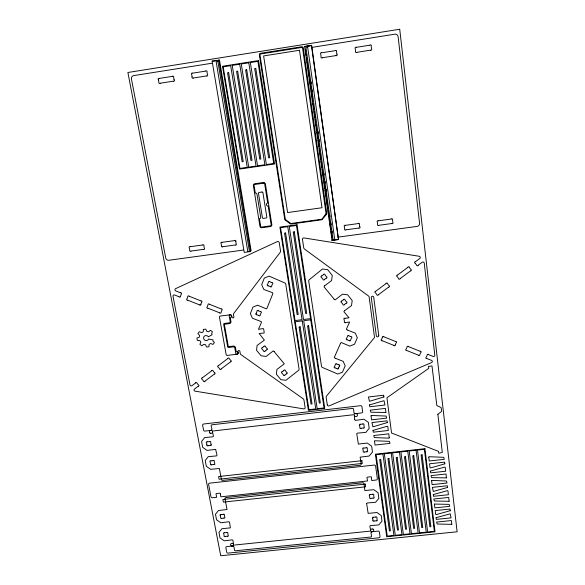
<?xml version="1.0" encoding="UTF-8"?>
<svg xmlns="http://www.w3.org/2000/svg" width="585" height="585" viewBox="0 0 585 585"><rect width="100%" height="100%" fill="white"/><g stroke="black" fill="none" stroke-linecap="round" stroke-linejoin="round"><path stroke-width="0.88" d="M338.496 239.565L311.673 45.52L304.639 46.39L332.061 240.442L338.496 239.565L311.425 45.308M370.612 530.193L370.641 529.988A1.543 1.389 3.5 0 1 373.128 529.22L373.296 529.359M332.061 240.442L332.192 239.638M200.86 304.215L201.569 302.328M256.223 313.304L256.969 311.41A0.804 0.775 23.2 0 1 258.321 310.679M340.485 343.461L334.32 357.369L335.088 358.269M338.525 368.045L339.307 366.217M382.407 337.428L381.581 339.307A0.804 0.768 -3.4 0 0 382.02 340.755M395.277 344.762L396.118 342.89A0.812 0.768 -5.6 0 0 395.687 341.443M250.548 251.543L251.097 250.687L219.521 60.16L212.128 61.081L244.237 252.398L250.548 251.543L218.775 60.028M321.794 275.93L323.403 274.709M324.551 279.389L326.152 278.167M195.427 383.065L191.946 385.698A1.228 1.141 24.8 0 1 189.971 384.923L173.006 296.288A1.265 1.192 35.5 0 1 174.637 295.001L179.061 296.749M202.286 377.873L211.565 370.853M218.417 365.669L227.784 358.576M324.726 285.743L331.622 280.529L332.265 275.433L327.688 269.663L322.459 269.012L309.326 279.674A1.696 1.653 13.5 0 0 308.741 281.18L321.501 366.254A1.66 1.572 7.9 0 0 322.481 367.49L337.735 374.042L342.444 372.206L345.179 365.866L343.198 361.362L335.271 358.225M198.176 386.283L194.439 389.105A1.221 1.133 24.1 0 0 195.083 391.153L303.652 408.871A1.294 1.214 10.3 0 0 305.121 407.526L303.951 400.067A2.047 1.923 10.7 0 0 303.132 398.78L240.947 354.59A1.653 1.565 21.5 0 1 240.267 353.537L239.894 351.402A0.995 0.943 22.1 0 0 238.76 350.583A0.995 0.943 22.1 0 0 237.949 351.643L238.205 353.34L237.539 354.13L227.324 355.417A1.031 0.973 23.4 0 1 226.146 354.568L219.463 317.18A1.046 0.995 28.1 0 1 220.311 316.046L230.636 314.73L231.558 315.337L231.901 317.055A1.009 0.958 26.4 0 0 233.049 317.889A1.009 0.958 26.4 0 0 233.868 316.799L233.488 314.613A1.675 1.601 26.4 0 1 233.773 313.414L280.12 252.42A2.15 2.099 29.7 0 0 280.515 250.848L279.228 242.643A1.367 1.338 32.4 0 0 277.297 241.605L175.588 288.668A1.272 1.199 36.3 0 0 175.756 290.913L180.502 292.8M205.035 381.106L214.307 374.1M221.159 368.93L230.534 361.852M262.387 347.68L263.923 346.532M265.122 350.985L266.658 349.837M341.794 301.041L343.402 299.834M344.514 304.449L346.123 303.249M344.631 310.679L351.519 305.545L352.192 300.529L347.673 294.833L342.474 294.175L335.227 299.856L334.145 299.344M375.745 291.25L385.939 283.666M397.471 275.089L407.803 267.411M415.518 261.663L419.737 258.533A1.309 1.265 -22.1 0 0 419.204 256.267L304.032 237.949A1.367 1.345 23.9 0 0 302.482 239.462M378.451 294.686L388.645 287.125M400.184 278.57L410.509 270.906M418.224 265.173L422.173 262.248A1.309 1.265 -21.3 0 1 424.235 263.082L434.809 355.161A1.265 1.199 -9.8 0 1 433.039 356.419L428.673 354.678M282.226 371.687L283.762 370.554M284.924 374.956L286.46 373.822M324.536 285.743L324.046 286.847L334.137 299.154M344.441 310.679L343.907 311.717L349.033 317.809L345.143 318.306M237.356 354.166L238.197 353.062M311.549 47.451L394.897 34.171A3.079 2.918 -72.3 0 1 398.129 36.753L419.562 223.302A2.808 2.728 -31.1 0 1 417.142 226.395L337.991 237.144M311.469 45.352L304.924 46.595M213.737 61.074L215.39 60.818M217.042 60.555L219.521 60.16M305.772 46.464L311.673 45.52M211.843 63.26L133.614 75.619A2.969 2.764 66.9 0 0 131.457 78.953L165.738 258.014A2.72 2.581 41.6 0 0 168.816 260.274L243.236 250.073M159.412 78.405L172.239 76.379M192.677 73.154L205.606 71.114M321.838 52.774L335.154 50.676M356.382 47.319L369.8 45.206M160.297 83.209L173.101 81.198M193.518 77.988L206.425 75.955M322.518 57.703L335.812 55.612M357.011 52.284L370.415 50.171M190.293 246.695L202.556 245.005M222.095 242.314L234.446 240.618M345.435 225.335L358.144 223.587M378.393 220.801L391.197 219.039M191.098 251.053L203.339 249.378M222.856 246.695L235.192 245.005M346.049 229.803L358.737 228.062M378.963 225.291L391.753 223.536M332.083 240.296L338.518 239.426M345.735 322.525L349.625 322.035L346.386 329.121L347.161 330.035M213.298 430.969L353.186 414.758M207.426 441.843L209.401 441.624M360.587 424.286L362.634 424.052M208.158 445.711L210.132 445.485M361.15 428.242L363.19 428.008M211.031 460.885L212.998 460.666M211.755 464.709L213.715 464.49M363.928 448.095L365.961 447.869M364.477 451.993L366.51 451.766M370.451 494.522L372.455 494.31M370.985 498.303L372.989 498.091M221.203 514.588L223.134 514.383M221.898 518.281L223.828 518.076M224.647 532.767L226.563 532.569M373.654 517.279L375.643 517.074M225.335 536.416L227.258 536.218M374.173 521.008L376.162 520.804M234.607 545.023L369.757 531.173M230.446 314.737L231.645 315.608M232.091 546.017L231.872 545.995A1.514 1.345 14.6 0 1 230.834 543.823A1.514 1.345 14.6 0 1 233.393 544.072M212.128 61.081L212.911 61.206M336.843 364.082L338.686 364.813M335.205 367.899L337.048 368.623M347.344 329.991L355.336 333.165L357.325 337.757L354.532 344.221L349.764 346.101L341.326 342.539L340.433 343.285M348.931 335.907L350.788 336.646M347.263 339.797L349.121 340.536M258.431 310.81L260.303 311.556M256.881 314.745L258.753 315.483M189.196 296.244L200.882 300.88M209.459 304.28L221.123 308.909M187.741 300.193L199.412 304.814M207.982 308.215L219.631 312.829M269.868 281.794L271.754 282.548M268.288 285.802L270.175 286.555M383.914 336.836L395.511 341.457M408.527 346.642L420.089 351.249M382.195 340.733L393.771 345.347M406.772 350.525L418.319 355.124M426.896 358.546L431.576 360.411A1.265 1.192 -9 0 1 431.562 362.598L329.136 405.88A1.302 1.221 7 0 1 327.3 404.922M210.212 433.185L209.839 432.915M372.938 529.096L373.128 529.213A1.543 1.389 3.5 0 1 372.813 531.568L372.601 531.641A1.784 1.601 3.5 0 0 371.065 533.41L371.68 536.416L371.124 536.979L235.236 550.807L234.468 550.383L234.095 547.406A1.755 1.558 14.5 0 0 232.091 546.01M214.446 372.616L213.123 371.058A0.79 0.739 23.7 0 0 211.624 370.707M409.456 267.616L410.758 269.297A0.834 0.804 -18 0 1 410.692 270.877M415.27 263.279L416.571 264.968A0.834 0.804 -20.1 0 0 418.151 265.334M206.907 444.834L206.556 442.977A0.768 0.702 19.9 0 1 207.273 441.792M220.34 515.656L220.677 517.433A0.746 0.673 16 0 0 221.773 518.361M211.01 444.359L210.658 442.501A0.768 0.702 19.6 0 0 209.525 441.529M158.462 79.838L158.886 82.149A0.892 0.841 68.5 0 0 160.158 83.326M174.059 79.757L173.65 77.447A0.899 0.841 70.3 0 0 172.378 76.262M192.114 76.92L191.704 74.602A0.899 0.848 72.6 0 1 192.509 73.088M235.777 241.598L236.135 243.711A0.826 0.797 39.3 0 1 235.353 245.071M302.496 239.587L303.717 247.696A2.15 2.113 20.4 0 0 304.573 249.1L368.506 295.995A1.704 1.645 -4 0 1 369.164 297.1L374.437 336.836A1.682 1.609 -1.9 0 1 374.086 338.035L326.576 396.001A2.055 1.93 7.1 0 0 326.181 397.442L327.264 404.703M305.304 49.301L305.692 52.007M305.948 53.813L306.196 55.619M306.452 57.418L306.832 60.123M307.088 61.93L307.981 68.248M308.236 70.046L309.129 76.364M309.385 78.171L310.913 88.993M311.169 90.799L312.061 97.11M312.317 98.916L312.697 101.622M312.953 103.428L313.209 105.227M313.458 107.033L313.845 109.739M314.101 111.545L314.993 117.856M315.242 119.662L315.629 122.367M315.885 124.174L316.134 125.98M316.39 127.779L316.77 130.492M317.026 132.29L317.918 138.608M318.174 140.407L319.066 146.725M319.322 148.531L319.702 151.237M319.958 153.043L320.851 159.354M321.106 161.16L321.487 163.866M321.743 165.672L321.999 167.471M322.255 169.277L322.635 171.983M322.891 173.789L323.783 180.1M324.039 181.906L324.931 188.224M325.18 190.023L326.072 196.341M326.328 198.147L327.351 205.357M327.6 207.163L327.856 208.969M328.112 210.775L328.492 213.481M328.748 215.28L329.004 217.086M329.26 218.892L329.64 221.598M329.896 223.404L330.788 229.715M331.044 231.521L331.936 237.832M359.629 425.441L359.899 427.342A0.782 0.724 3.1 0 0 361.011 428.337M369.515 495.619L369.771 497.44A0.768 0.695 3.2 0 0 370.853 498.391M372.718 518.361L372.967 520.153M311.037 81.827L311.293 83.633M312.185 89.966L312.441 91.772M318.043 131.552L318.298 133.358M319.191 139.691L319.447 141.497M323.907 173.138L324.163 174.952M325.055 181.277L325.311 183.083M326.203 189.416L326.452 191.222M329.764 214.732L330.02 216.538M330.913 222.863L331.168 224.677M332.061 231.002L332.317 232.808M336.872 54.142L336.558 51.765A0.914 0.87 -82.2 0 0 335.307 50.551M359.76 226.739L359.468 224.589A0.834 0.826 -20 0 0 358.283 223.477M354.43 415.789A1.601 1.492 3.5 0 0 356.996 416.198L357.281 415.847A1.601 1.492 3.5 0 0 356.148 413.653L355.914 413.624A1.85 1.733 3.5 0 1 353.845 412.118L353.581 408.893L352.843 408.359L211.609 424.834L211.083 425.507L211.858 428.622A1.821 1.675 20.3 0 1 210.41 430.516L210.198 430.582A1.572 1.448 20.1 0 0 210.022 433.061A1.572 1.448 20.1 0 0 212.472 432.227M225.21 536.503A0.746 0.665 15.3 0 1 224.106 535.575L223.784 533.827A0.746 0.665 15.4 0 1 224.494 532.716M226.688 532.489A0.746 0.665 15.2 0 1 227.792 533.418L228.113 535.165A0.746 0.665 15.1 0 1 227.404 536.277M220.333 515.67A0.753 0.673 16.1 0 1 221.05 514.529M223.258 514.295A0.753 0.673 15.9 0 1 224.369 515.239L224.691 517.008A0.746 0.673 15.8 0 1 223.982 518.127M211.631 464.797A0.76 0.695 18.6 0 1 210.498 463.825L210.161 461.996A0.76 0.695 18.8 0 1 210.878 460.826M213.123 460.578A0.76 0.695 18.5 0 1 214.256 461.55L214.593 463.378A0.76 0.695 18.3 0 1 213.869 464.541M208.033 445.799A0.768 0.702 19.7 0 1 206.893 444.827M211.017 444.351A0.768 0.702 19.5 0 1 210.286 445.543M374.042 521.096A0.76 0.687 3.3 0 1 372.959 520.145M372.703 518.368A0.76 0.687 3.3 0 1 373.501 517.22M375.775 516.986A0.76 0.687 3 0 1 376.857 517.937L377.098 519.721A0.76 0.687 3 0 1 376.316 520.855M369.501 495.627A0.768 0.695 3.2 0 1 370.298 494.464M372.586 494.223A0.768 0.695 3 0 1 373.683 495.181L373.932 496.994A0.768 0.695 3 0 1 373.142 498.149M359.621 425.449A0.782 0.731 3.1 0 1 360.433 424.227M362.773 423.957A0.782 0.731 2.7 0 1 363.892 424.959L364.148 426.853A0.782 0.724 2.8 0 1 363.343 428.066M363.775 448.037A0.775 0.717 3.2 0 0 362.971 449.243L363.241 451.108A0.775 0.717 3.2 0 0 364.345 452.088M366.093 447.781A0.775 0.717 2.8 0 1 367.212 448.768L367.46 450.633A0.775 0.717 2.8 0 1 366.663 451.825M204.977 381.259A0.782 0.731 23.8 0 1 203.463 380.908L202.154 379.351A0.782 0.731 24.2 0 1 202.125 377.903M214.446 372.608A0.79 0.739 23.3 0 1 214.476 374.078M201.057 300.858A0.804 0.768 32.4 0 1 201.576 302.335M200.874 304.215A0.804 0.768 32.1 0 1 199.529 304.946M187.573 300.207A0.804 0.768 34 0 1 187.046 298.73L187.756 296.844A0.812 0.768 34.3 0 1 189.087 296.112M221.298 308.887A0.804 0.768 28.9 0 1 221.803 310.357L221.079 312.229A0.804 0.768 28.7 0 1 219.741 312.96M207.814 308.229A0.804 0.768 30.9 0 1 207.295 306.759L208.011 304.88A0.804 0.768 31.1 0 1 209.35 304.149M221.101 369.077A0.79 0.739 23 0 1 219.58 368.726L218.278 367.161A0.79 0.739 23.4 0 1 218.249 365.691M227.85 358.43A0.79 0.746 22.8 0 1 229.371 358.78L230.68 360.353A0.79 0.746 22.4 0 1 230.702 361.83M386.012 283.506A0.819 0.797 -10.6 0 1 387.592 283.871L388.879 285.531A0.819 0.797 -10.6 0 1 388.82 287.096M378.378 294.84A0.819 0.79 -6.8 0 1 376.806 294.482L375.519 292.829A0.819 0.79 -6.7 0 1 375.563 291.272M407.877 267.25A0.834 0.804 -18.2 0 1 409.471 267.616M400.111 278.731A0.826 0.797 -14.2 0 1 398.524 278.365L397.237 276.69A0.826 0.804 -14.3 0 1 397.295 275.118M406.597 350.539A0.804 0.768 -6.6 0 1 406.166 349.084L407.014 347.234A0.812 0.768 -7 0 1 408.418 346.51M420.264 351.234A0.812 0.768 -8.4 0 1 420.688 352.689L419.833 354.539A0.812 0.768 -8 0 1 418.429 355.256M382.4 337.435A0.804 0.775 -3.8 0 1 383.811 336.704M395.292 344.755A0.804 0.768 -5.1 0 1 393.88 345.479M158.455 79.852A0.892 0.841 68.8 0 1 159.237 78.339M174.074 79.75A0.892 0.841 69.9 0 1 173.277 81.264M193.379 78.105A0.899 0.848 72.2 0 1 192.099 76.913M205.744 70.997A0.899 0.848 74.4 0 1 207.024 72.196L207.404 74.514A0.899 0.848 74.1 0 1 206.6 76.028M190.966 251.155A0.826 0.79 41.6 0 1 189.745 250.066L189.372 247.981A0.826 0.79 42.2 0 1 190.132 246.629M202.688 244.903A0.826 0.79 41.8 0 1 203.902 245.992L204.267 248.084A0.826 0.79 41.1 0 1 203.507 249.437M222.717 246.804A0.826 0.797 40.2 0 1 221.51 245.707L221.152 243.609A0.826 0.797 40.9 0 1 221.927 242.256M234.578 240.508A0.826 0.797 40.1 0 1 235.792 241.612M345.903 229.912A0.834 0.819 -8.6 0 1 344.704 228.793L344.426 226.658A0.834 0.826 -9.9 0 1 345.267 225.269M359.768 226.731A0.834 0.826 -18.2 0 1 358.905 228.128M378.817 225.393A0.841 0.826 -25.8 0 1 377.625 224.274L377.362 222.132A0.841 0.826 -27.3 0 1 378.224 220.735M391.343 218.929A0.841 0.826 -30.3 0 1 392.535 220.055L392.791 222.205A0.841 0.826 -29 0 1 391.913 223.602M322.364 57.827A0.907 0.87 -85 0 1 321.099 56.606L320.785 54.251A0.914 0.87 -85 0 1 321.662 52.701M336.88 54.127A0.914 0.87 -82.1 0 1 335.987 55.685M356.857 52.401A0.914 0.877 -78.3 0 1 355.6 51.18L355.307 48.811A0.921 0.877 -78.5 0 1 356.207 47.253M369.954 45.082A0.921 0.877 -75.9 0 1 371.219 46.31L371.497 48.687A0.921 0.877 -75.7 0 1 370.59 50.244M323.468 274.548A0.819 0.797 8.8 0 1 325.041 274.913L326.357 276.573A0.819 0.797 7.9 0 1 326.328 278.138M324.478 279.542A0.819 0.797 8.8 0 1 322.905 279.177L321.596 277.524A0.819 0.797 9.7 0 1 321.618 275.959M343.475 299.681A0.812 0.79 2.5 0 1 345.04 300.046L346.335 301.684A0.812 0.79 2.1 0 1 346.298 303.227M344.448 304.602A0.812 0.782 2.9 0 1 342.883 304.244L341.589 302.606A0.812 0.79 3.3 0 1 341.625 301.063M347.088 339.812A0.804 0.768 3.2 0 1 346.634 338.357L347.439 336.499A0.804 0.768 2.9 0 1 348.821 335.775M350.963 336.624A0.804 0.768 2.4 0 1 351.417 338.086L350.605 339.943A0.804 0.768 2.7 0 1 349.223 340.66M335.037 367.914A0.797 0.753 5.9 0 1 334.583 366.481L335.373 364.66A0.797 0.753 5.7 0 1 336.741 363.95M338.861 364.791A0.797 0.753 5.2 0 1 339.315 366.232M338.532 368.045A0.797 0.753 5.5 0 1 337.157 368.755M271.93 282.526A0.812 0.79 24.2 0 1 272.427 284.025L271.659 285.941A0.812 0.782 24 0 1 270.285 286.687M268.113 285.824A0.812 0.782 24.8 0 1 267.616 284.325L268.383 282.409A0.812 0.79 25 0 1 269.758 281.663M260.471 311.534A0.804 0.775 22.5 0 1 260.969 313.012L260.215 314.884A0.804 0.768 22.4 0 1 258.863 315.615M256.713 314.759A0.804 0.768 23 0 1 256.215 313.289M265.056 351.139A0.797 0.753 18.4 0 1 263.528 350.781L262.226 349.194A0.797 0.753 18.9 0 1 262.219 347.709M263.989 346.378A0.797 0.753 18.6 0 1 265.524 346.737L266.818 348.324A0.797 0.753 18.1 0 1 266.826 349.808M284.866 375.102A0.79 0.746 14 0 1 283.337 374.751L282.058 373.179A0.79 0.746 14.4 0 1 282.058 371.709M283.827 370.407A0.79 0.746 14.1 0 1 285.356 370.758L286.635 372.323A0.79 0.746 13.7 0 1 286.628 373.793M415.27 263.294A0.834 0.804 -20.4 0 1 415.343 261.692M428.564 354.547A0.812 0.768 -9.1 0 0 427.145 355.27L426.304 357.121A0.812 0.76 -8.7 0 0 426.721 358.561M344.974 318.24A0.804 0.775 3.1 0 0 344.148 319.556L344.441 321.575A0.804 0.775 3.1 0 0 345.596 322.627M231.718 316.002A1.016 0.965 26.8 0 1 231.638 316.573L231.382 316.902A1.126 1.075 26.9 0 1 230.826 317.143L230.271 317.714L230.936 321.596A1.879 1.792 26.4 0 1 229.415 323.622L224.845 324.222L224.45 324.872L228.252 346.232L228.823 346.642L233.364 346.079A1.865 1.762 23.1 0 1 235.499 347.622L236.179 351.424L236.903 351.826A1.111 1.053 22.2 0 1 237.51 351.914L237.861 352.163A1.002 0.951 22.2 0 1 238.132 352.675M236.954 354.217A1.031 0.98 22.2 0 1 235.77 353.369L234.775 347.709A1.038 0.98 23.1 0 0 233.59 346.854L228.618 347.483A0.826 0.782 23.9 0 1 227.667 346.795L223.682 324.361A0.834 0.79 26.7 0 1 224.355 323.461L229.364 322.818A1.046 0.995 26.4 0 0 230.205 321.692L229.196 315.922A1.046 0.995 27 0 1 230.037 314.788M180.677 292.778A0.812 0.768 35.4 0 1 181.204 294.262L180.502 296.149A0.812 0.768 35.1 0 1 179.171 296.88M195.485 382.919A0.782 0.731 24.5 0 1 196.999 383.27L198.3 384.813A0.782 0.731 24.1 0 1 198.337 386.268M383.892 396.966L369.449 401.317L368.455 396.988L383.658 395.204L383.892 396.966M387.27 422.575L372.938 426.831L371.958 422.567L387.043 420.834L387.27 422.575M326.072 213.664L321.874 219.221L290.84 223.514L285.326 219.404L259.945 54.785L260.376 54.01L301.801 47.451L302.547 47.926L326.072 213.664M354.715 419.694L355.505 420.381L364.002 419.211L368.36 422.37L369.186 428.359L365.83 432.381L357.318 433.156L356.733 433.639L358.371 444.081L367.321 443.072L371.65 446.194L372.462 452.095L369.128 456.044L360.141 457.148L361.208 464.029A1.207 1.111 3.8 0 1 360.163 465.265L222.724 480.38A1.185 1.075 17.1 0 1 221.364 479.429L219.404 468.475L210.673 469.346L206.322 466.303L205.225 460.534L208.26 456.644L216.479 455.905L217.042 455.313L215.631 449.368L207.083 450.421L202.702 447.349L201.584 441.514L204.64 437.565L212.903 436.805L213.452 436.33L212.165 430.26L204.999 431.094A1.28 1.177 20.7 0 1 203.536 430.055L202.637 425.332A1.28 1.177 21.1 0 1 203.66 424.008L360.477 405.69A1.302 1.221 2.7 0 1 361.939 406.75L362.612 411.591A1.302 1.214 2.7 0 1 361.486 412.952L354.071 413.807L354.715 419.694M371.044 415.869L371.585 419.854L386.685 418.114L386.107 416.052L371.482 415.474L371.044 415.869M374.502 441.148L375.036 445.068L390.019 443.386L389.413 441.346L374.941 440.761L374.51 441.127M366.627 503.546L368.17 513.381L376.981 512.511L381.215 515.517L381.99 521.162L378.714 524.928L370.378 525.608L369.852 526.105L370.897 531.86L377.99 531.092A1.258 1.126 3.1 0 1 379.394 532.079L380.016 536.555A1.25 1.119 3.1 0 1 378.926 537.79L228.121 553.11A1.228 1.09 14.7 0 1 226.709 552.145L225.883 547.772A1.228 1.09 14.9 0 1 226.878 546.558L233.759 545.893L232.91 540.211L232.201 539.845L224.26 540.84L220.018 537.915L218.958 532.401L221.949 528.708L230.38 527.867L229.547 522.171L228.815 521.747L220.823 522.763L216.552 519.809L215.485 514.237L218.49 510.493L227.046 509.528L224.984 498.749A1.177 1.068 16.2 0 1 225.934 497.557L362.656 482.786A1.199 1.097 3.8 0 1 364.009 483.751L364.879 490.537L373.808 489.682L378.071 492.724L378.861 498.449L375.563 502.281L367.226 502.976L366.627 503.546M385.924 412.381L385.398 408.396L370.254 410.158L370.883 412.235L385.917 412.447M389.274 437.748L388.857 438.165L374.349 437.573L373.727 435.525L388.762 433.829L389.274 437.77M430.465 471.13L430.662 472.855L445.675 471.232L445.229 467.378L444.695 467.079L430.472 471.064M433.288 494.603L433.485 496.299L448.388 494.727L447.956 490.954L447.423 490.632L433.295 494.566M436.074 517.725L436.271 519.4L451.064 517.871L450.209 513.827L436.081 517.688M444.819 463.839L430.589 467.934L430.041 467.656L429.573 463.781L444.622 462.135L444.819 463.839M274.16 351.636L284.288 363.819L276.924 369.457L276.383 374.239L280.873 379.65L285.897 380.301L298.496 370.407A1.653 1.565 12.1 0 0 299.067 368.989L285.758 284.208A1.696 1.645 21 0 0 284.749 282.921L269.063 276.113L264.303 278.087L261.692 284.763L263.813 289.451L272.486 292.683L272.873 293.546L266.804 308.646L266.102 308.77L257.627 305.187L252.932 307.118L250.365 313.655L252.486 318.262L261.312 321.626L261.466 322.306L258.46 329.318L262.387 328.704A0.826 0.79 20.3 0 1 263.659 329.062L264.223 332.441A0.819 0.782 20 0 1 263.118 333.092L259.148 333.487L264.383 340.126L257.078 345.472L256.566 350.313L261.107 355.797L266.16 356.448L273.041 351.051L273.743 351L274.16 351.658M447.547 487.444L433.302 491.466L432.41 487.356L447.357 485.762L447.547 487.473M450.238 510.698L436.117 514.632L435.671 514.347L435.211 510.588L450.048 509.045L450.238 510.698M428.776 457.104L429.236 461.002L444.3 459.349L443.73 457.324L429.244 456.717L428.776 457.082M431.628 480.782L432.081 484.621L447.035 483.02L446.472 481.024L432.066 480.402L431.628 480.76M434.436 504.109L434.882 507.89L449.733 506.339L449.17 504.372L434.443 504.065M446.435 477.828L445.997 473.996L430.999 475.612L431.576 477.616L446.428 477.894M449.141 501.228L448.702 497.447L433.814 499.012L434.384 500.987L449.134 501.294M203.346 329.384L203.266 331.717L201.701 332.733L199.353 331.702L197.905 333.574L199.602 335.402L199.295 337.165L196.926 338.02L197.299 340.36L199.799 340.587L200.86 342.108L199.902 344.353L201.898 345.837L203.675 344.324L205.562 344.755L206.534 347.007L208.969 346.751L209.05 344.492L210.717 343.483L212.947 344.455L214.41 342.598L212.852 340.916L213.094 339.907L208.626 339.037A2.625 2.479 27.4 0 1 204.911 340.214A2.625 2.479 27.4 0 1 204.128 336.426A2.625 2.479 27.4 0 1 208.084 336.477L208.377 336.792L212.128 334.7L211.573 333.889L212.457 331.797L210.454 330.298L208.743 331.761L206.746 331.337L205.818 329.15L203.346 329.384M451.803 524.277L451.379 520.555L436.593 522.069L437.156 524.021L451.803 524.343M369.559 404.937L369.793 406.765L384.952 404.995L384.001 400.674L369.559 404.9M373.04 430.392L373.274 432.183L388.316 430.48L387.797 426.538L387.328 426.224L373.04 430.392M437.88 414.268L442.297 452.505L438.779 453.265L438.501 451.371L391.548 433.002L386.926 397.778L428.768 368.323L428.447 366.393L431.986 365.925L436.856 405.573L440.505 407.262A1.25 1.155 -6.7 0 1 441.236 408.191L441.536 410.809A1.243 1.155 -6.6 0 1 441.031 411.869L437.88 414.268M220.399 494.157L220.794 496.826L367.548 480.958L367.073 478.274A0.797 0.724 3.2 0 1 367.417 477.141L370.81 476.775A0.812 0.739 2.9 0 1 371.036 476.834A0.79 0.724 2.9 0 1 371.46 477.777L371.731 480.512L376.287 480.007A1.28 1.17 2.4 0 0 377.347 478.72L375.614 466.099A1.28 1.177 2.3 0 0 374.217 465.068L209.613 483.159A1.258 1.133 17.9 0 0 208.611 484.431L210.966 496.738A1.25 1.126 17.3 0 0 212.399 497.74L216.75 497.265L216.157 494.639A0.775 0.702 17.1 0 1 216.435 493.535L219.711 493.177A0.797 0.717 16.8 0 1 220.406 494.179M326.488 214.359L321.94 219.748L291.125 224.018A1.294 1.28 37.6 0 1 290.167 223.77L285.239 220.099A1.302 1.28 41 0 1 284.727 219.251L259.374 54.924A1.419 1.353 83.8 0 1 260.493 53.308L301.75 46.763A1.448 1.382 -88.6 0 1 303.301 47.977L326.737 213.393A1.302 1.294 16.2 0 1 326.488 214.359M217.839 61.249L216.128 61.535L247.806 251.557L249.437 251.331L217.839 61.249M399.723 29.25L127.888 72.489L220.713 555.75L457.112 531.787L399.723 29.25M299.498 50.266L263.623 55.926L287.608 212.552L321.991 207.741L299.498 50.266M258.541 60.577L222.534 66.266L239.514 169.08L274.548 163.975L258.541 60.577M230.673 65.652L223.177 66.836L239.938 168.414L247.236 167.347L230.673 65.652M239.726 64.226L232.216 65.41L248.735 167.127L256.04 166.06L239.726 64.226M248.793 62.792L241.269 63.977L257.546 165.84L264.873 164.773L248.793 62.792M257.883 61.359L250.343 62.544L266.38 164.553L273.714 163.486L257.883 61.359M228.655 72.635L227.558 72.803L242.153 161.76L243.228 161.606L228.655 72.635M237.678 71.216L236.581 71.385L250.958 160.473L252.033 160.312L237.678 71.216M246.716 69.79L245.62 69.966L259.784 159.178L260.866 159.018L246.716 69.79M255.777 68.372L254.672 68.54L268.632 157.877L269.707 157.723L255.777 68.372M307.666 47.005L305.918 47.268L333.084 239.945L334.752 239.711L307.666 47.005M263.404 182.491L254.811 183.727A1.762 1.718 57.8 0 0 253.378 185.708L259.945 226.271A1.733 1.689 41.8 0 0 261.912 227.733L270.409 226.556A1.733 1.696 41.1 0 0 271.835 224.625L265.393 183.975A1.762 1.726 59.1 0 0 263.404 182.491M263.521 183.193L254.921 184.429A1.046 1.024 57.8 0 0 254.073 185.606L255.272 193.021A1.587 1.558 54.4 0 1 257.02 194.366L260.676 217.072A1.572 1.536 45.4 0 1 259.44 218.819L260.632 226.176A1.031 1.002 41.8 0 0 261.802 227.046L270.299 225.861A1.031 1.009 41.1 0 0 271.14 224.72L268.186 206.074A1.579 1.55 50.4 0 1 266.446 204.728A1.579 1.55 50.4 0 1 267.696 202.966L264.698 184.078A1.046 1.024 59.1 0 0 263.521 183.193M262.007 192.026L259.155 192.436A0.826 0.804 55.1 0 0 258.482 193.357L262.402 217.708A0.812 0.797 45 0 0 263.323 218.395L266.153 218A0.812 0.797 44.9 0 0 266.826 217.093L262.936 192.721A0.826 0.804 55.4 0 0 262.007 192.026M297.026 224.735L279.915 227.104L308.419 410.341L324.755 408.432L297.026 224.735M287.769 226.666L280.551 227.66L295.037 320.587L302.065 319.688L287.769 226.666M296.485 225.459L289.261 226.461L303.513 319.505L310.562 318.606L296.485 225.459M285.604 232.998L284.544 233.144L297.165 314.598L298.204 314.467L285.604 232.998M294.299 231.799L293.239 231.945L305.662 313.509L306.701 313.377L294.299 231.799M302.255 320.894L295.22 321.787L308.931 409.705L315.783 408.9L302.255 320.894M310.745 319.812L303.703 320.712L317.194 408.732L324.061 407.935L310.745 319.812M300.12 326.854L299.081 326.986L311.03 404.052L312.039 403.935L300.12 326.854M308.587 325.786L307.556 325.918L319.315 403.08L320.324 402.955L308.587 325.786M424.937 448.688L375.402 454.194L386.722 536.708L435.021 531.802L424.937 448.688M382.926 453.923L376.082 454.684L387.241 536.123L393.91 535.443L382.926 453.923M391.19 453.002L384.33 453.763L395.284 535.304L401.975 534.624L391.19 453.002M399.467 452.088L392.601 452.848L403.35 534.485L410.048 533.805L399.467 452.088M407.76 451.167L400.879 451.927L411.43 533.666L418.136 532.986L407.76 451.167M416.074 450.238L409.178 451.006L419.525 532.84L426.246 532.16L416.074 450.238M424.396 449.317L417.493 450.084L427.628 532.021L434.362 531.334L424.396 449.317M361.91 460.702L218.578 476.548L219.083 479.225L362.298 463.43L361.91 460.702M380.703 459.415L379.702 459.525L389.413 530.917L390.4 530.814L380.703 459.415M388.952 458.501L387.943 458.611L397.478 530.09L398.465 529.988L388.952 458.501M397.215 457.587L396.206 457.704L405.559 529.264L406.546 529.162L397.215 457.587M405.485 456.673L404.476 456.79L413.653 528.438L414.648 528.335L405.485 456.673M413.778 455.759L412.769 455.869L421.77 527.604L422.758 527.502L413.778 455.759M422.085 454.837L421.076 454.954L429.895 526.778L430.882 526.675L422.085 454.837M365.23 484.117L222.885 499.466L223.382 502.105L365.61 486.808L365.23 484.117M378.751 335.556L373.727 297.275A1.221 1.185 -5.2 0 0 372.36 296.251A1.221 1.185 -5.2 0 0 371.299 297.589L376.345 335.848A1.214 1.155 -2.9 0 0 377.698 336.85A1.214 1.155 -2.9 0 0 378.751 335.556"/></g></svg>
